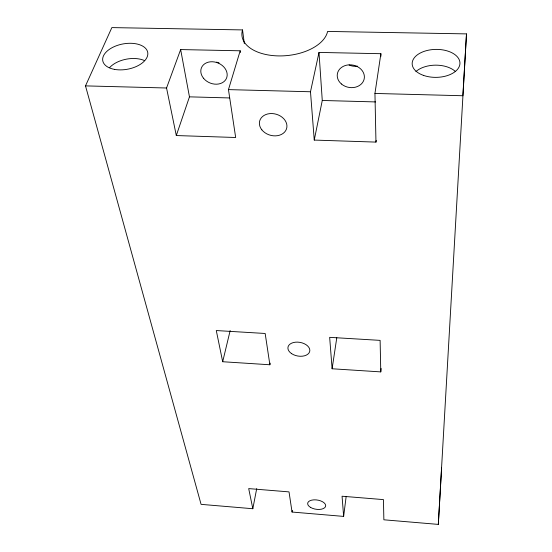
<?xml version="1.0" encoding="UTF-8"?>
<svg xmlns="http://www.w3.org/2000/svg" width="552" height="552" viewBox="0 0 552 552"><rect width="100%" height="100%" fill="white"/><g stroke="black" fill="none" stroke-linecap="round" stroke-linejoin="round"><path stroke-width="0.83" d="M252.823 508.73L248.697 488.596L289.02 491.887L292.049 512.042L343.641 516.403L342.061 496.227L383.447 499.608L383.868 519.798L438.316 524.4L466.495 33.893L327.591 31.429A43.166 24.336 -5.6 0 1 292.091 54.931L289.338 55.331A43.166 24.336 -5.6 0 1 242.528 29.918L111.856 27.6L85.505 85.884L201.08 504.356L252.823 508.73L256.708 488.61M466.495 33.893L462.873 95.744L374.946 93.447L375.967 142.099L314.254 140.077L310.486 91.763L319.001 52.426L380.887 53.703L380.928 56.256M438.316 524.4L441.6 467.875M380.776 371.896L380.114 340.37L329.654 337.348L332.111 368.771L380.776 371.896L381.149 368.508M343.641 516.403L346.125 496.772M375.967 142.099L376.202 140.394M332.111 368.771L336.789 337.748M374.946 93.447L380.887 53.703M292.049 512.042L292.332 510.352M269.88 364.768L265.174 333.477L216.287 330.551L222.684 361.732L269.88 364.768L270.218 363.112M314.254 140.077L322.271 100.471L319.001 52.426M222.684 361.732L230.177 330.524M228.459 89.617L240.189 50.798L180.649 49.57L166.552 88.003L176.302 135.55L235.669 137.496L228.459 89.617L310.486 91.763M176.302 135.55L189.46 96.848L180.649 49.57M85.505 85.884L166.552 88.003M189.46 96.848L229.57 97.945M322.271 100.471L375.601 101.927M240.189 50.798L240.417 52.502M242.528 29.918L244.322 43.58M357.551 66.164A13.345 11.302 9.9 0 1 349.119 65.039M219.047 62.893A13.289 10.736 23.6 0 1 216.598 62.086M415.925 71.567A23.563 14.035 -0.7 0 1 455.359 71.456M109.517 67.717A22.563 12.896 -10.7 0 1 144.244 60.478M423.349 75.341A23.895 13.986 -0.8 0 0 459.933 63.694A23.895 13.986 -0.8 0 0 424.895 51.115A23.895 13.986 -0.8 0 0 423.349 75.341M114.43 69.366A22.86 12.841 -10.6 0 0 147.832 53.427A22.86 12.841 -10.6 0 0 113.464 46.989A22.86 12.841 -10.6 0 0 114.43 69.366M341.44 83.994A13.655 11.344 10 0 0 364.016 79.612A13.655 11.344 10 0 0 346.96 65.101A13.655 11.344 10 0 0 341.44 83.994M203.495 78.225A13.579 10.771 22.7 0 0 226.168 78.95A13.579 10.771 22.7 0 0 212.306 61.748A13.579 10.771 22.7 0 0 203.495 78.225M310.631 507.447A9.108 4.664 8.9 0 0 325.501 506.626A9.108 4.664 8.9 0 0 313.867 499.85A9.108 4.664 8.9 0 0 310.631 507.447M261.841 129.83A13.986 10.909 15.8 0 0 285.625 130.748A13.986 10.909 15.8 0 0 272.019 113.553A13.986 10.909 15.8 0 0 261.841 129.83M291.628 353.659A11.081 6.914 10.2 0 0 309.631 351.734A11.081 6.914 10.2 0 0 295.341 342.205A11.081 6.914 10.2 0 0 291.628 353.659"/></g></svg>
